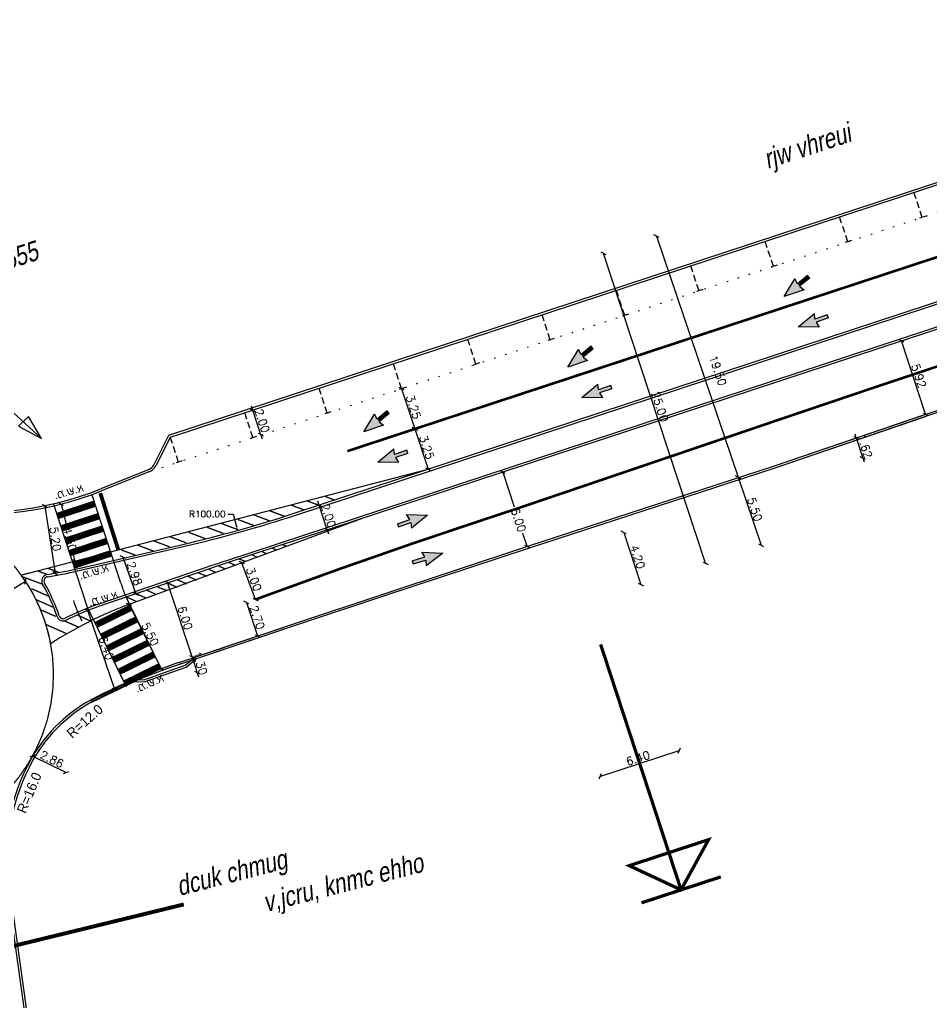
# Model space of a CAD drawing. Extents: x 183304 to 184528, y 666784 to 667526.
# Drawn here: x 183689 to 183758.9, y 666991 to 667066.3 of the extents above; entities that cross this region are included whole.
import ezdxf
from ezdxf.enums import TextEntityAlignment as Align

# ---------------------------------------------------------------- set-up
doc = ezdxf.new("R2010")
doc.units = 0
for name, pattern in [('1-1', [2, 1, -1]), ('1-2', [3, 1, -2]), ('DASHED', [0.75, 0.5, -0.25]), ('DOT2', [3.175, 0, -3.175])]:
    doc.linetypes.add(name, pattern=pattern)
for name, color, linetype in [('0-XREF', 7, 'Continuous'), ('D-Cross', 151, 'Continuous'), ('D-D13', 7, 'Continuous'), ('D-Dim', 7, 'Continuous'), ('D-EV-INSIDE', 2, 'Continuous'), ('d-gova', 152, 'Continuous'), ('D-Kav-Parking', 9, 'DOT2'), ('D-Nativ', 7, '1-1'), ('D-Paint', 7, 'Continuous'), ('D-Parking', 123, 'DASHED'), ('D-Road', 7, 'Continuous'), ('d-sdwlk', 7, 'Continuous'), ('D-SEVA', 7, 'Continuous'), ('D-Tamrur', 7, 'Continuous'), ('D-TEXT', 7, 'Continuous'), ('d-zeva1-2', 7, '1-2'), ('smr even safa', 1, 'Continuous'), ('TR-TXT', 2, 'Continuous'), ('zeva', 7, 'Continuous')]:
    doc.layers.add(name, color=color, linetype=linetype)
doc.styles.add('0-Techno', font='0-techno')
doc.styles.add('DDIM', font='heb.shx')
doc.styles.add('MIR2', font='mirym.shx', dxfattribs={"width": 0.8, "oblique": 10})
doc.styles.add('r', font='romand')
doc.dimstyles.new('RAD', dxfattribs={"dimtxt": 0.5, "dimasz": 0.4, "dimexe": 0.1, "dimexo": 0, "dimgap": 0.1, "dimtad": 1, "dimtih": 1, "dimtoh": 1, "dimzin": 0, "dimdsep": 46, "dimtxsty": 'r', "dimcen": 0.1, "dimdle": 0.3, "dimadec": 0, "dimazin": 0, "dimtfac": 0.466667, "dimtofl": 0, "dimtmove": 1, "dimatfit": 3, "dimfxl": 1, "dimtolj": 1, "dimtzin": 0, "dimarcsym": 0})
doc.dimstyles.new('tik', dxfattribs={"dimscale": 1.25, "dimtxt": 0.5, "dimasz": 0.25, "dimexe": 0, "dimexo": 0, "dimgap": 0.09, "dimtad": 1, "dimzin": 0, "dimdsep": 46, "dimtxsty": 'r', "dimblk1": 'OBLIQUE', "dimblk2": 'OBLIQUE', "dimsah": 1, "dimcen": 0.09, "dimse1": 1, "dimse2": 1, "dimclrd": 256, "dimclrt": 256, "dimadec": 0, "dimazin": 0, "dimtfac": 1, "dimtix": 1, "dimtmove": 2, "dimatfit": 3, "dimldrblk": 'OBLIQUE', "dimfxl": 1, "dimtolj": 1, "dimtzin": 0, "dimarcsym": 0})

# ---------------------------------------------------------------- blocks, each defined once
blk = doc.blocks.new('_Oblique')
at = {"color": 0, "linetype": 'ByBlock', "lineweight": -2}
blk.add_line((-0.5, -0.5), (0.5, 0.5), dxfattribs=at)
blk = doc.blocks.new('*D12')
at = {"layer": 'D-Dim', "lineweight": -2, "transparency": 16777216}
blk.add_line((183744.055, 667031.286), (183745.819, 667026.076), dxfattribs=at)
at = {"layer": 'DEFPOINTS', "color": 0, "transparency": 16777216}
for p in [(183744.055, 667031.286), (183745.819, 667026.076), (183745.819, 667026.076)]:
    blk.add_point(p, dxfattribs=at)
at = {"layer": 'D-Dim', "lineweight": -2, "transparency": 16777216, "xscale": 0.3125, "yscale": 0.3125, "zscale": 0.3125}
for p, rotation in [((183744.055, 667031.286), 108.7037107940015), ((183745.819, 667026.076), 288.7037107940015)]:
    blk.add_blockref('_Oblique', p, dxfattribs=dict(at, rotation=rotation))
at = {"layer": 'D-Dim', "transparency": 16777216, "insert": (183745.339, 667028.817), "char_height": 0.625, "attachment_point": 5, "rotation": 288.70371, "style": 'r'}
blk.add_mtext('\\A1;5.50', dxfattribs=at)
blk = doc.blocks.new('*D13')
at = {"layer": 'D-Dim', "lineweight": -2, "transparency": 16777216}
blk.add_line((183737.802, 667049.756), (183744.056, 667031.283), dxfattribs=at)
at = {"layer": 'DEFPOINTS', "color": 0, "transparency": 16777216}
for p in [(183738.184, 667049.885), (183744.056, 667031.283), (183744.438, 667031.412)]:
    blk.add_point(p, dxfattribs=at)
at = {"layer": 'D-Dim', "lineweight": -2, "transparency": 16777216, "xscale": 0.3125, "yscale": 0.3125, "zscale": 0.3125}
for p, rotation in [((183737.802, 667049.756), 108.7037107925995), ((183744.056, 667031.283), 288.7037107925995)]:
    blk.add_blockref('_Oblique', p, dxfattribs=dict(at, rotation=rotation))
at = {"layer": 'D-Dim', "transparency": 16777216, "insert": (183742.515, 667039.452), "char_height": 0.625, "attachment_point": 5, "rotation": 288.70371, "style": 'r'}
blk.add_mtext('\\A1;19.50', dxfattribs=at)
blk = doc.blocks.new('*D14')
at = {"layer": 'D-Dim', "lineweight": -2, "ltscale": 0.5, "transparency": 16777216}
blk.add_line((183735.298, 667027.035), (183736.611, 667023.046), dxfattribs=at)
at = {"layer": 'DEFPOINTS', "color": 0, "ltscale": 0.5, "transparency": 16777216}
for p in [(183734.435, 667026.751), (183736.611, 667023.046), (183736.611, 667023.046)]:
    blk.add_point(p, dxfattribs=at)
at = {"layer": 'D-Dim', "lineweight": -2, "ltscale": 0.5, "transparency": 16777216, "xscale": 0.3125, "yscale": 0.3125, "zscale": 0.3125}
for p, rotation in [((183735.298, 667027.035), 108.2176838845217), ((183736.611, 667023.046), 288.2176838845217)]:
    blk.add_blockref('_Oblique', p, dxfattribs=dict(at, rotation=rotation))
at = {"layer": 'D-Dim', "ltscale": 0.5, "transparency": 16777216, "insert": (183736.358, 667025.173), "char_height": 0.625, "attachment_point": 5, "rotation": 288.21768, "style": 'r'}
blk.add_mtext('\\A1;4.20', dxfattribs=at)
blk = doc.blocks.new('pk1')
for p, q in [((-0.3, 2), (0.3, 2)), ((0, 2), (0, 0))]:
    blk.add_line(p, q)
blk = doc.blocks.new('*D31')
at = {"layer": 'D-Dim', "lineweight": -2, "transparency": 16777216}
for p, q in [((183711.954, 667029.143), (183711.857, 667029.44)), ((183712.58, 667027.243), (183711.954, 667029.143)), ((183712.58, 667027.243), (183712.677, 667026.946))]:
    blk.add_line(p, q, dxfattribs=at)
at = {"layer": 'DEFPOINTS', "color": 0, "transparency": 16777216}
for p in [(183711.954, 667029.143), (183712.172, 667029.215), (183712.797, 667027.315)]:
    blk.add_point(p, dxfattribs=at)
at = {"layer": 'D-Dim', "lineweight": -2, "transparency": 16777216, "xscale": 0.3125, "yscale": 0.3125, "zscale": 0.3125}
for p, rotation in [((183711.954, 667029.143), 288.2176838845216), ((183712.58, 667027.243), 108.2176838845216)]:
    blk.add_blockref('_Oblique', p, dxfattribs=dict(at, rotation=rotation))
at = {"layer": 'D-Dim', "transparency": 16777216, "insert": (183712.671, 667028.326), "char_height": 0.625, "attachment_point": 5, "rotation": 288.21768, "style": 'r'}
blk.add_mtext('\\A1;2.00', dxfattribs=at)
blk = doc.blocks.new('*D34')
at = {"layer": 'D-Dim', "lineweight": -2, "transparency": 16777216}
blk.add_line((183694.203, 667021.079), (183696.266, 667015.021), dxfattribs=at)
at = {"layer": 'DEFPOINTS', "color": 0, "transparency": 16777216}
for p in [(183695.039, 667021.364), (183696.266, 667015.021), (183697.103, 667015.306)]:
    blk.add_point(p, dxfattribs=at)
at = {"layer": 'D-Dim', "lineweight": -2, "transparency": 16777216, "xscale": 0.3125, "yscale": 0.3125, "zscale": 0.3125}
for p, rotation in [((183694.203, 667021.079), 108.8065798767099), ((183696.266, 667015.021), 288.80657987671)]:
    blk.add_blockref('_Oblique', p, dxfattribs=dict(at, rotation=rotation))
at = {"layer": 'D-Dim', "transparency": 16777216, "insert": (183695.637, 667018.187), "char_height": 0.625, "attachment_point": 5, "rotation": 288.80658, "style": 'r'}
blk.add_mtext('\\A1;6.40', dxfattribs=at)
blk = doc.blocks.new('*D35')
at = {"layer": 'D-Dim', "lineweight": -2, "transparency": 16777216}
blk.add_line((183690.92, 667029.05), (183691.712, 667023.911), dxfattribs=at)
at = {"layer": 'DEFPOINTS', "color": 0, "transparency": 16777216}
for p in [(183690.393, 667028.969), (183691.185, 667023.83), (183691.712, 667023.911)]:
    blk.add_point(p, dxfattribs=at)
at = {"layer": 'D-Dim', "lineweight": -2, "transparency": 16777216, "xscale": 0.3125, "yscale": 0.3125, "zscale": 0.3125}
for p, rotation in [((183690.92, 667029.05), 98.75715383875695), ((183691.712, 667023.911), 278.7571538387569)]:
    blk.add_blockref('_Oblique', p, dxfattribs=dict(at, rotation=rotation))
at = {"layer": 'D-Dim', "transparency": 16777216, "insert": (183691.736, 667026.545), "char_height": 0.625, "attachment_point": 5, "rotation": 278.75715, "style": 'r'}
blk.add_mtext('\\A1;5.20', dxfattribs=at)
blk = doc.blocks.new('*D36')
at = {"layer": 'D-Dim', "lineweight": -2, "transparency": 16777216}
blk.add_line((183690, 667009.909), (183692.57, 667008.652), dxfattribs=at)
at = {"layer": 'DEFPOINTS', "color": 0, "transparency": 16777216}
for p in [(183690.042, 667009.995), (183692.57, 667008.652), (183692.612, 667008.738)]:
    blk.add_point(p, dxfattribs=at)
at = {"layer": 'D-Dim', "lineweight": -2, "transparency": 16777216, "xscale": 0.3125, "yscale": 0.3125, "zscale": 0.3125}
for p, rotation in [((183690, 667009.909), 153.9379001130664), ((183692.57, 667008.652), 333.9379001130663)]:
    blk.add_blockref('_Oblique', p, dxfattribs=dict(at, rotation=rotation))
at = {"layer": 'D-Dim', "transparency": 16777216, "insert": (183691.472, 667009.662), "char_height": 0.625, "attachment_point": 5, "rotation": 333.9379, "style": 'r'}
blk.add_mtext('\\A1;2.86', dxfattribs=at)
blk = doc.blocks.new('*D41')
at = {"layer": 'D-Dim', "lineweight": -2, "transparency": 16777216}
blk.add_line((183684.336, 667020.182), (183689.46, 667023.305), dxfattribs=at)
at = {"layer": 'DEFPOINTS', "color": 0, "transparency": 16777216}
for p in [(183689.46, 667023.305), (183689.694, 667022.92), (183684.571, 667019.797)]:
    blk.add_point(p, dxfattribs=at)
at = {"layer": 'D-Dim', "lineweight": -2, "transparency": 16777216, "xscale": 0.3125, "yscale": 0.3125, "zscale": 0.3125}
for p, rotation in [((183689.46, 667023.305), 31.36632619784149), ((183684.336, 667020.182), 211.3663261978415)]:
    blk.add_blockref('_Oblique', p, dxfattribs=dict(at, rotation=rotation))
at = {"layer": 'D-Dim', "transparency": 16777216, "insert": (183686.677, 667022.106), "char_height": 0.625, "attachment_point": 5, "rotation": 31.36633, "style": 'r'}
blk.add_mtext('\\A1;6.00', dxfattribs=at)
blk = doc.blocks.new('*D47')
at = {"layer": 'D-Dim', "lineweight": -2, "transparency": 16777216}
blk.add_line((183702.211, 667017.514), (183700.335, 667023.213), dxfattribs=at)
at = {"layer": 'DEFPOINTS', "color": 0, "transparency": 16777216}
for p in [(183700.641, 667023.314), (183700.335, 667023.213), (183702.516, 667017.615)]:
    blk.add_point(p, dxfattribs=at)
at = {"layer": 'D-Dim', "lineweight": -2, "transparency": 16777216, "xscale": 0.3125, "yscale": 0.3125, "zscale": 0.3125}
for p, rotation in [((183700.335, 667023.213), 108.2176838823395), ((183702.211, 667017.514), 288.2176838823395)]:
    blk.add_blockref('_Oblique', p, dxfattribs=dict(at, rotation=rotation))
at = {"layer": 'D-Dim', "transparency": 16777216, "insert": (183701.676, 667020.496), "char_height": 0.625, "attachment_point": 5, "rotation": 288.21768, "style": 'r'}
blk.add_mtext('\\A1;6.00', dxfattribs=at)
blk = doc.blocks.new('*D48')
at = {"layer": 'D-Dim', "lineweight": -2, "transparency": 16777216}
for p, q in [((183702.211, 667017.514), (183702.113, 667017.811)), ((183702.211, 667017.514), (183702.617, 667016.279)), ((183702.617, 667016.279), (183702.715, 667015.982))]:
    blk.add_line(p, q, dxfattribs=at)
at = {"layer": 'DEFPOINTS', "color": 0, "transparency": 16777216}
for p in [(183702.211, 667017.514), (183702.617, 667016.279), (183702.617, 667016.279)]:
    blk.add_point(p, dxfattribs=at)
at = {"layer": 'D-Dim', "lineweight": -2, "transparency": 16777216, "xscale": 0.3125, "yscale": 0.3125, "zscale": 0.3125}
for p, rotation in [((183702.211, 667017.514), 288.2176838830333), ((183702.617, 667016.279), 108.2176838830333)]:
    blk.add_blockref('_Oblique', p, dxfattribs=dict(at, rotation=rotation))
at = {"layer": 'D-Dim', "transparency": 16777216, "insert": (183702.818, 667017.029), "char_height": 0.625, "attachment_point": 5, "rotation": 288.21768, "style": 'r'}
blk.add_mtext('\\A1;1.30', dxfattribs=at)
blk = doc.blocks.new('*D49')
at = {"layer": 'D-Dim', "lineweight": -2, "transparency": 16777216}
blk.add_line((183741.572, 667024.678), (183733.756, 667048.425), dxfattribs=at)
at = {"layer": 'DEFPOINTS', "color": 0, "transparency": 16777216}
for p in [(183733.756, 667048.425), (183733.756, 667048.425), (183741.572, 667024.678)]:
    blk.add_point(p, dxfattribs=at)
at = {"layer": 'D-Dim', "lineweight": -2, "transparency": 16777216, "xscale": 0.3125, "yscale": 0.3125, "zscale": 0.3125}
for p, rotation in [((183733.756, 667048.425), 108.2176838834108), ((183741.572, 667024.678), 288.2176838834109)]:
    blk.add_blockref('_Oblique', p, dxfattribs=dict(at, rotation=rotation))
at = {"layer": 'D-Dim', "transparency": 16777216, "insert": (183738.068, 667036.685), "char_height": 0.625, "attachment_point": 5, "rotation": 288.21768, "style": 'r'}
blk.add_mtext('\\A1;25.00', dxfattribs=at)
blk = doc.blocks.new('*D50')
at = {"layer": 'D-Dim', "lineweight": -2, "transparency": 16777216}
for p, q in [((183706.872, 667036.419), (183706.775, 667036.716)), ((183707.498, 667034.519), (183706.872, 667036.419)), ((183707.498, 667034.519), (183707.595, 667034.222))]:
    blk.add_line(p, q, dxfattribs=at)
at = {"layer": 'DEFPOINTS', "color": 0, "transparency": 16777216}
for p in [(183706.248, 667036.213), (183706.872, 667036.419), (183706.873, 667034.314)]:
    blk.add_point(p, dxfattribs=at)
at = {"layer": 'D-Dim', "lineweight": -2, "transparency": 16777216, "xscale": 0.3125, "yscale": 0.3125, "zscale": 0.3125}
for p, rotation in [((183706.872, 667036.419), 288.2176838861055), ((183707.498, 667034.519), 108.2176838861055)]:
    blk.add_blockref('_Oblique', p, dxfattribs=dict(at, rotation=rotation))
at = {"layer": 'D-Dim', "transparency": 16777216, "insert": (183707.589, 667035.602), "char_height": 0.625, "attachment_point": 5, "rotation": 288.21768, "style": 'r'}
blk.add_mtext('\\A1;2.00', dxfattribs=at)
blk = doc.blocks.new('*D51')
at = {"layer": 'D-Dim', "lineweight": -2, "transparency": 16777216}
blk.add_line((183718.272, 667038.065), (183719.288, 667034.978), dxfattribs=at)
at = {"layer": 'DEFPOINTS', "color": 0, "transparency": 16777216}
for p in [(183718.272, 667038.065), (183719.288, 667034.978), (183719.288, 667034.978)]:
    blk.add_point(p, dxfattribs=at)
at = {"layer": 'D-Dim', "lineweight": -2, "transparency": 16777216, "xscale": 0.3125, "yscale": 0.3125, "zscale": 0.3125}
for p, rotation in [((183718.272, 667038.065), 108.2176838838414), ((183719.288, 667034.978), 288.2176838838415)]:
    blk.add_blockref('_Oblique', p, dxfattribs=dict(at, rotation=rotation))
at = {"layer": 'D-Dim', "transparency": 16777216, "insert": (183719.183, 667036.654), "char_height": 0.625, "attachment_point": 5, "rotation": 288.21768, "style": 'r'}
blk.add_mtext('\\A1;3.25', dxfattribs=at)
blk = doc.blocks.new('*D52')
at = {"layer": 'D-Dim', "lineweight": -2, "transparency": 16777216}
for p, q in [((183753.119, 667034.287), (183753.021, 667034.584)), ((183753.119, 667034.287), (183753.626, 667032.748)), ((183753.626, 667032.748), (183753.724, 667032.452))]:
    blk.add_line(p, q, dxfattribs=at)
at = {"layer": 'DEFPOINTS', "color": 0, "transparency": 16777216}
for p in [(183753.119, 667034.287), (183753.626, 667032.748), (183753.626, 667032.748)]:
    blk.add_point(p, dxfattribs=at)
at = {"layer": 'D-Dim', "lineweight": -2, "transparency": 16777216, "xscale": 0.3125, "yscale": 0.3125, "zscale": 0.3125}
for p, rotation in [((183753.119, 667034.287), 288.2396173565551), ((183753.626, 667032.748), 108.2396173565551)]:
    blk.add_blockref('_Oblique', p, dxfattribs=dict(at, rotation=rotation))
at = {"layer": 'D-Dim', "transparency": 16777216, "insert": (183753.776, 667033.651), "char_height": 0.625, "attachment_point": 5, "rotation": 288.23962, "style": 'r'}
blk.add_mtext('\\A1;1.62', dxfattribs=at)
blk = doc.blocks.new('*D128')
at = {"layer": 'D-Dim', "lineweight": -2, "transparency": 16777216}
blk.add_line((183719.288, 667034.978), (183720.304, 667031.891), dxfattribs=at)
at = {"layer": 'DEFPOINTS', "color": 0, "transparency": 16777216}
for p in [(183719.288, 667034.978), (183720.304, 667031.891), (183720.304, 667031.891)]:
    blk.add_point(p, dxfattribs=at)
at = {"layer": 'D-Dim', "lineweight": -2, "transparency": 16777216, "xscale": 0.3125, "yscale": 0.3125, "zscale": 0.3125}
for p, rotation in [((183719.288, 667034.978), 108.2176838838414), ((183720.304, 667031.891), 288.2176838838415)]:
    blk.add_blockref('_Oblique', p, dxfattribs=dict(at, rotation=rotation))
at = {"layer": 'D-Dim', "transparency": 16777216, "insert": (183720.199, 667033.567), "char_height": 0.625, "attachment_point": 5, "rotation": 288.21768, "style": 'r'}
blk.add_mtext('\\A1;3.25', dxfattribs=at)
blk = doc.blocks.new('*D140')
at = {"layer": 'D-Dim', "color": 0, "lineweight": -2, "transparency": 16777216}
for p, q in [((183704.965, 667028.457), (183705.365, 667028.457)), ((183705.365, 667028.457), (183705.606, 667027.59))]:
    blk.add_line(p, q, dxfattribs=at)
at = {"layer": 'D-Dim', "color": 0, "transparency": 16777216}
blk.add_solid([(183705.67, 667027.608), (183705.542, 667027.572), (183705.713, 667027.204)], dxfattribs=at)
at = {"layer": 'DEFPOINTS', "color": 0, "transparency": 16777216}
for p in [(183678.937, 667123.553), (183705.713, 667027.204)]:
    blk.add_point(p, dxfattribs=at)
at = {"layer": 'D-Dim', "color": 0, "transparency": 16777216, "insert": (183703.389, 667028.457), "char_height": 0.5, "attachment_point": 5, "style": 'r'}
blk.add_mtext('\\A1;R100.00', dxfattribs=at)
blk = doc.blocks.new('*D141')
at = {"layer": 'D-Dim', "lineweight": -2, "transparency": 16777216}
for p, q in [((183692.181, 667029.213), (183692.59, 667027.563)), ((183693.264, 667024.845), (183693.11, 667025.467))]:
    blk.add_line(p, q, dxfattribs=at)
at = {"layer": 'DEFPOINTS', "color": 0, "transparency": 16777216}
for p in [(183691.983, 667029.164), (183692.181, 667029.213), (183693.066, 667024.796)]:
    blk.add_point(p, dxfattribs=at)
at = {"layer": 'D-Dim', "lineweight": -2, "transparency": 16777216, "xscale": 0.3125, "yscale": 0.3125, "zscale": 0.3125}
for p, rotation in [((183692.181, 667029.213), 103.9144505308385), ((183693.264, 667024.845), 283.9144505308386)]:
    blk.add_blockref('_Oblique', p, dxfattribs=dict(at, rotation=rotation))
at = {"layer": 'D-Dim', "transparency": 16777216, "insert": (183692.85, 667026.515), "char_height": 0.625, "attachment_point": 5, "rotation": 283.91445, "style": 'r'}
blk.add_mtext('\\A1;4.50', dxfattribs=at)
blk = doc.blocks.new('*D142')
at = {"layer": 'D-Dim', "lineweight": -2, "transparency": 16777216}
blk.add_line((183697.394, 667021.517), (183699.852, 667016.597), dxfattribs=at)
at = {"layer": 'DEFPOINTS', "color": 0, "transparency": 16777216}
for p in [(183697.033, 667021.337), (183699.852, 667016.597), (183699.491, 667016.417)]:
    blk.add_point(p, dxfattribs=at)
at = {"layer": 'D-Dim', "lineweight": -2, "transparency": 16777216, "xscale": 0.3125, "yscale": 0.3125, "zscale": 0.3125}
for p, rotation in [((183697.394, 667021.517), 116.5442308307153), ((183699.852, 667016.597), 296.5442308307153)]:
    blk.add_blockref('_Oblique', p, dxfattribs=dict(at, rotation=rotation))
at = {"layer": 'D-Dim', "transparency": 16777216, "insert": (183699.003, 667019.247), "char_height": 0.625, "attachment_point": 5, "rotation": 296.54423, "style": 'r'}
blk.add_mtext('\\A1;5.50', dxfattribs=at)
blk = doc.blocks.new('*D146')
at = {"layer": 'D-Dim', "lineweight": -2, "transparency": 16777216}
blk.add_line((183696.915, 667025.155), (183697.893, 667022.341), dxfattribs=at)
at = {"layer": 'DEFPOINTS', "color": 0, "transparency": 16777216}
for p in [(183696.188, 667024.902), (183697.166, 667022.088), (183697.893, 667022.341)]:
    blk.add_point(p, dxfattribs=at)
at = {"layer": 'D-Dim', "lineweight": -2, "transparency": 16777216, "xscale": 0.3125, "yscale": 0.3125, "zscale": 0.3125}
for p, rotation in [((183696.915, 667025.155), 109.1709965689127), ((183697.893, 667022.341), 289.1709965689128)]:
    blk.add_blockref('_Oblique', p, dxfattribs=dict(at, rotation=rotation))
at = {"layer": 'D-Dim', "transparency": 16777216, "insert": (183697.806, 667023.887), "char_height": 0.625, "attachment_point": 5, "rotation": 289.171, "style": 'r'}
blk.add_mtext('\\A1;2.98', dxfattribs=at)
blk = doc.blocks.new('*D169')
at = {"layer": 'D-Dim', "lineweight": -2, "transparency": 16777216}
for p, q in [((183726.025, 667031.668), (183726.904, 667028.997)), ((183727.897, 667025.981), (183727.57, 667026.974))]:
    blk.add_line(p, q, dxfattribs=at)
at = {"layer": 'DEFPOINTS', "color": 0, "transparency": 16777216}
for p in [(183726.025, 667031.668), (183726.144, 667031.708), (183728.016, 667026.02)]:
    blk.add_point(p, dxfattribs=at)
at = {"layer": 'D-Dim', "lineweight": -2, "transparency": 16777216, "xscale": 0.3125, "yscale": 0.3125, "zscale": 0.3125}
for p, rotation in [((183726.025, 667031.668), 108.2176838827532), ((183727.897, 667025.981), 288.2176838827532)]:
    blk.add_blockref('_Oblique', p, dxfattribs=dict(at, rotation=rotation))
at = {"layer": 'D-Dim', "transparency": 16777216, "insert": (183727.237, 667027.985), "char_height": 0.625, "attachment_point": 5, "rotation": 288.21768, "style": 'r'}
blk.add_mtext('\\A1;6.00', dxfattribs=at)
blk = doc.blocks.new('*D170')
at = {"layer": 'D-Dim', "lineweight": -2, "transparency": 16777216}
blk.add_line((183706.377, 667021.669), (183707.239, 667019.11), dxfattribs=at)
at = {"layer": 'DEFPOINTS', "color": 0, "transparency": 16777216}
for p in [(183707.077, 667021.904), (183707.239, 667019.11), (183707.939, 667019.346)]:
    blk.add_point(p, dxfattribs=at)
at = {"layer": 'D-Dim', "lineweight": -2, "transparency": 16777216, "xscale": 0.3125, "yscale": 0.3125, "zscale": 0.3125}
for p, rotation in [((183706.377, 667021.669), 108.6252811673307), ((183707.239, 667019.11), 288.6252811673307)]:
    blk.add_blockref('_Oblique', p, dxfattribs=dict(at, rotation=rotation))
at = {"layer": 'D-Dim', "transparency": 16777216, "insert": (183707.211, 667020.525), "char_height": 0.625, "attachment_point": 5, "rotation": 288.62528, "style": 'r'}
blk.add_mtext('\\A1;2.70', dxfattribs=at)
blk = doc.blocks.new('*D172')
at = {"layer": 'D-Dim', "lineweight": -2, "transparency": 16777216}
blk.add_line((183758.431, 667036.1), (183756.58, 667041.725), dxfattribs=at)
at = {"layer": 'DEFPOINTS', "color": 0, "transparency": 16777216}
for p in [(183756.519, 667041.705), (183756.58, 667041.725), (183758.37, 667036.08)]:
    blk.add_point(p, dxfattribs=at)
at = {"layer": 'D-Dim', "lineweight": -2, "transparency": 16777216, "xscale": 0.3125, "yscale": 0.3125, "zscale": 0.3125}
for p, rotation in [((183756.58, 667041.725), 108.2176838827501), ((183758.431, 667036.1), 288.2176838827501)]:
    blk.add_blockref('_Oblique', p, dxfattribs=dict(at, rotation=rotation))
at = {"layer": 'D-Dim', "transparency": 16777216, "insert": (183757.909, 667039.045), "char_height": 0.625, "attachment_point": 5, "rotation": 288.21768, "style": 'r'}
blk.add_mtext('\\A1;5.92', dxfattribs=at)
blk = doc.blocks.new('*D177')
at = {"layer": 'D-Dim', "lineweight": -2, "transparency": 16777216}
blk.add_line((183707.077, 667021.904), (183706.037, 667024.719), dxfattribs=at)
at = {"layer": 'DEFPOINTS', "color": 0, "transparency": 16777216}
for p in [(183706.037, 667024.719), (183706.037, 667024.719), (183707.077, 667021.904)]:
    blk.add_point(p, dxfattribs=at)
at = {"layer": 'D-Dim', "lineweight": -2, "transparency": 16777216, "xscale": 0.3125, "yscale": 0.3125, "zscale": 0.3125}
for p, rotation in [((183706.037, 667024.719), 110.2694842692322), ((183707.077, 667021.904), 290.2694842692322)]:
    blk.add_blockref('_Oblique', p, dxfattribs=dict(at, rotation=rotation))
at = {"layer": 'D-Dim', "transparency": 16777216, "insert": (183706.956, 667023.459), "char_height": 0.625, "attachment_point": 5, "rotation": 290.26948, "style": 'r'}
blk.add_mtext('\\A1;3.00', dxfattribs=at)
blk = doc.blocks.new('DD-13SS')
at = {"layer": 'D-D13'}
for p, q in [((-0.55, -1.5), (0, 0)), ((0, 0), (0.55, -1.5)), ((-0.125, -1.4), (-0.55, -1.5)), ((-0.125, -2.4), (-0.125, -1.4)), ((0.125, -1.4), (0.55, -1.5)), ((0.125, -2.4), (0.125, -1.4)), ((-0.125, -2.4), (0.125, -2.4))]:
    blk.add_line(p, q, dxfattribs=at)
for points in [[(-0.125, -1.4), (-0.55, -1.5), (0, 0)], [(0.125, -1.4), (0, 0), (-0.125, -1.4)], [(0.55, -1.5), (0, 0), (0.125, -1.4)], [(-0.125, -2.4), (0.125, -1.4), (-0.125, -1.4)], [(0.125, -1.4), (-0.125, -2.4), (0.125, -2.4)]]:
    blk.add_solid(points, dxfattribs=at)
blk = doc.blocks.new('*D500')
at = {"layer": 'D-Dim', "lineweight": -2, "transparency": 16777216}
blk.add_line((183733.476, 667008.342), (183739.558, 667010.336), dxfattribs=at)
at = {"layer": 'DEFPOINTS', "color": 0, "transparency": 16777216}
for p in [(183739.558, 667010.336), (183739.558, 667010.336), (183733.476, 667008.342)]:
    blk.add_point(p, dxfattribs=at)
at = {"layer": 'D-Dim', "lineweight": -2, "transparency": 16777216, "xscale": 0.3125, "yscale": 0.3125, "zscale": 0.3125}
for p, rotation in [((183739.558, 667010.336), 18.14652279751362), ((183733.476, 667008.342), 198.1465227975136)]:
    blk.add_blockref('_Oblique', p, dxfattribs=dict(at, rotation=rotation))
at = {"layer": 'D-Dim', "transparency": 16777216, "insert": (183736.384, 667009.743), "char_height": 0.625, "attachment_point": 5, "rotation": 18.14652, "style": 'r'}
blk.add_mtext('\\A1;6.40', dxfattribs=at)

msp = doc.modelspace()

# ---------------------------------------------------------------- linework, layer by layer
at = {"layer": '0-XREF', "const_width": 0.3}
msp.add_lwpolyline([(183701.58, 666998.533), (183688.651, 666995.381), (183675.069, 666992.1)], dxfattribs=at)
at = {"layer": 'D-Cross', "ltscale": 0.5, "const_width": 0.5}
for points in [[(183694.766, 667029.247), (183691.915, 667028.314)], [(183695.077, 667028.296), (183692.226, 667027.363)], [(183695.388, 667027.346), (183692.537, 667026.413)], [(183695.699, 667026.395), (183692.848, 667025.463)], [(183696.01, 667025.445), (183693.159, 667024.512)], [(183697.548, 667021.284), (183694.856, 667019.96)], [(183697.989, 667020.387), (183695.297, 667019.063)], [(183698.43, 667019.49), (183695.739, 667018.165)], [(183698.872, 667018.592), (183696.18, 667017.268)], [(183699.313, 667017.695), (183696.622, 667016.371)], [(183699.755, 667016.798), (183697.063, 667015.473)]]:
    msp.add_lwpolyline(points, dxfattribs=at)
at = {"layer": 'D-Dim', "ltscale": 0.5}
msp.add_lwpolyline([(183665.18, 667037.863), (183681.028, 667043.094), (183690.671, 667034.245), (183689.677, 667035.93), (183688.925, 667035.202), (183690.671, 667034.245)], dxfattribs=at)
at = {"layer": 'D-Dim', "const_width": 0.1}
msp.add_lwpolyline([(183689.124, 667023.778, 0.005728), (183689.791, 667023.943)], format="xyb", dxfattribs=at)
at = {"layer": 'D-EV-INSIDE'}
for p, q in [((183880.906, 667093.877), (183700.413, 667034.472)), ((183710.253, 667028.404), (183892.769, 667088.475)), ((183891.159, 667086.197), (183704.774, 667024.853)), ((183746.821, 667031.978), (183758.418, 667035.938)), ((183700.413, 667034.472), (183699.28, 667032.238)), ((183698.849, 667031.843), (183695.213, 667030.385)), ((183728.063, 667025.878), (183746.819, 667031.978)), ((183693.438, 667024.091), (183701.533, 667025.965)), ((183716.91, 667022.174), (183728.064, 667025.878)), ((183703.798, 667024.526), (183694.985, 667021.525)), ((183710.437, 667020.029), (183716.91, 667022.174)), ((183701.343, 667016.965), (183710.437, 667020.029))]:
    msp.add_line(p, q, dxfattribs=at)
msp.add_lwpolyline([(183690.05, 667009.657, 0.162603), (183688.212, 666999.796), (183689.855, 666987.979)], format="xyb", dxfattribs=at)
for centre, radius, start, end in [((183698.54, 667032.613), 0.83, 291.85162, 333.11192), ((183685.972, 667053.431), 24.83, 258.80491, 291.85162), ((183678.937, 667123.553), 100.17, 283.03721, 288.21768), ((183736.09, 666929.704), 100.17, 108.21768, 108.80658), ((183686.587, 667053.678), 30.37, 278.63417, 283.03721), ((183691.196, 667023.326), 0.33, 98.63417, 209.64359), ((183678.594, 667016.154), 14.17, 18.52849, 29.64359), ((183700.971, 667003.946), 18.57, 108.80658, 117.16478), ((183692.342, 667020.762), 0.33, 198.52849, 297.16478), ((183715.903, 666973.345), 45.985, 108.4586, 117.04287), ((183700.282, 667003.72), 11.83, 116.54423, 150.17398)]:
    msp.add_arc(centre, radius, start, end, dxfattribs=at)
at = {"layer": 'd-gova', "const_width": 0.25, "flags": 128}
for points in [[(183733.526, 667018.466), (183739.692, 666999.65)], [(183736.652, 666998.653), (183742.733, 667000.647)]]:
    msp.add_lwpolyline(points, dxfattribs=at)
at = {"layer": 'd-gova', "flags": 128}
msp.add_lwpolyline([(183735.717, 667001.504, 0.25, 0.25, 0), (183739.692, 666999.65, 0.25, 0.25, 0), (183741.799, 667003.497, 0.25, 0.25, 0), (183735.717, 667001.504, 0, 0, 0)], format="xyseb", dxfattribs=at)
at = {"layer": 'D-Kav-Parking', "ltscale": 0.25}
msp.add_line((183699.897, 667032.018), (183879.703, 667091.196), dxfattribs=at)
at = {"layer": 'D-Nativ', "const_width": 0.2, "flags": 128}
msp.add_lwpolyline([(183743.896, 667043.077), (183714.118, 667033.276)], dxfattribs=at)
at = {"layer": 'D-Nativ', "color": 8, "ltscale": 0.5, "const_width": 0.1}
msp.add_lwpolyline([(183681.909, 667003.584, 0.781829), (183681.551, 667028.813)], format="xyb", dxfattribs=at)
at = {"layer": 'D-Paint'}
for p, q in [((183689.791, 667023.943), (183720.304, 667031.891)), ((183697.353, 667021.511), (183715.281, 667028.132))]:
    msp.add_line(p, q, dxfattribs=at)
for centre, radius, start, end in [((183678.594, 667016.154), 13, 10.4454, 35.90623), ((183707.746, 666993.369), 30, 110.26948, 123.06527)]:
    msp.add_arc(centre, radius, start, end, dxfattribs=at)
at = {"layer": 'D-Road'}
for p, q in [((183880.892, 667093.693), (183700.533, 667034.332)), ((183710.199, 667028.565), (183892.716, 667088.636)), ((183891.298, 667086.064), (183704.827, 667024.692)), ((183746.773, 667032.12), (183758.37, 667036.08)), ((183700.533, 667034.332), (183699.432, 667032.161)), ((183698.912, 667031.685), (183695.277, 667030.227)), ((183728.016, 667026.02), (183746.773, 667032.12)), ((183693.4, 667024.256), (183701.495, 667026.131)), ((183716.863, 667022.317), (183728.016, 667026.02)), ((183703.853, 667024.365), (183695.039, 667021.364)), ((183710.389, 667020.172), (183716.863, 667022.317)), ((183701.295, 667017.107), (183710.389, 667020.172)), ((183688.044, 666999.773), (183689.686, 666987.956))]:
    msp.add_line(p, q, dxfattribs=at)
for centre, radius, start, end in [((183698.54, 667032.613), 1, 291.85162, 333.11192), ((183685.972, 667053.431), 25, 258.80491, 291.85162), ((183678.937, 667123.553), 100, 283.03721, 288.21768), ((183686.587, 667053.678), 30.2, 278.63417, 283.03721), ((183736.09, 666929.704), 100, 108.21768, 108.80658), ((183691.196, 667023.326), 0.5, 98.63417, 209.64359), ((183678.594, 667016.154), 14, 18.52849, 29.64359), ((183700.971, 667003.946), 18.4, 108.80658, 117.16478), ((183692.342, 667020.762), 0.5, 198.52849, 297.16478), ((183717.264, 666969.725), 50, 108.62508, 116.54423), ((183700.282, 667003.72), 12, 116.54423, 150.17398), ((183703.892, 667001.975), 16, 151.18316, 187.91319)]:
    msp.add_arc(centre, radius, start, end, dxfattribs=at)
at = {"layer": 'd-sdwlk'}
for p, q in [((183696.756, 667023.162), (183694.551, 667029.904)), ((183694.235, 667021.222), (183691.627, 667029.196)), ((183694.235, 667021.222), (183697.176, 667015.243)), ((183697.395, 667021.595), (183699.882, 667016.539))]:
    msp.add_line(p, q, dxfattribs=at)
for centre in [(183708.162, 667026.893), (183704.525, 667025.566)]:
    msp.add_arc(centre, 12, 198.11192, 206.19789, dxfattribs=at)
at = {"layer": 'D-SEVA', "const_width": 0.3, "flags": 128}
msp.add_lwpolyline([(183695.181, 667030.062), (183696.562, 667025.707)], dxfattribs=at)
at = {"layer": 'd-zeva1-2', "const_width": 0.2, "flags": 128}
msp.add_lwpolyline([(183888.774, 667090.76), (183743.896, 667043.077)], dxfattribs=at)
at = {"layer": 'd-zeva1-2', "flags": 128}
msp.add_lwpolyline([(183840.582, 667066.233, 0.2, 0.2, -0.000973), (183833.172, 667063.846, 0.2, 0.2, 0), (183814.137, 667057.755, 0.2, 0.2, 0.002058), (183798.479, 667052.673, 0.2, 0.2, 0), (183766.283, 667042.076, 0.2, 0.2, 0.002331), (183748.593, 667036.162, 0.2, 0.2, 0), (183726.963, 667028.819, 0.2, 0.2, 0), (183724.775, 667028.099, 0.2, 0.2, 0.008953), (183707.871, 667022.198, 0.2, 0.2, 0), (183707.077, 667021.904, 0, 0, 0)], format="xyseb", dxfattribs=at)
at = {"layer": 'smr even safa'}
for points in [[(183694.419, 667014.157), (183697.779, 667015.781), (183698.521, 667015.755), (183701.699, 667016.86), (183702.475, 667017.504), (183710.389, 667020.172), (183716.863, 667022.317), (183728.016, 667026.02), (183746.773, 667032.12), (183762.449, 667037.473), (183770.864, 667040.342), (183782.077, 667044.347), (183794.683, 667048.567), (183803.721, 667051.361)], [(183694.484, 667014.022), (183697.811, 667015.63), (183698.544, 667015.605), (183701.774, 667016.727), (183702.549, 667017.371), (183710.437, 667020.029), (183716.91, 667022.174), (183728.063, 667025.878), (183746.82, 667031.978), (183762.498, 667037.331), (183770.914, 667040.201), (183782.126, 667044.206), (183794.729, 667048.424), (183803.766, 667051.217)]]:
    msp.add_lwpolyline(points, dxfattribs=at)
at = {"layer": 'zeva', "ltscale": 0.5, "const_width": 0.1}
for points in [[(183711.063, 667029.45), (183711.916, 667029.13)], [(183712.426, 667029.797), (183713.134, 667029.531)], [(183708.153, 667028.711), (183709.31, 667028.277)], [(183709.771, 667029.157), (183710.811, 667028.767)], [(183704.476, 667027.726), (183705.743, 667027.25)], [(183705.72, 667028.04), (183706.988, 667027.564)], [(183706.951, 667028.388), (183708.219, 667027.912)], [(183701.967, 667027.044), (183703.235, 667026.568)], [(183703.366, 667027.438), (183704.633, 667026.962)], [(183699.24, 667026.413), (183700.507, 667025.938)], [(183700.523, 667026.717), (183701.79, 667026.241)], [(183696.772, 667025.714), (183697.889, 667025.296)], [(183698.033, 667026.075), (183699.262, 667025.614)], [(183707.549, 667025.584), (183707.926, 667025.416)], [(183708.307, 667025.87), (183708.692, 667025.699)], [(183709.132, 667026.113), (183709.47, 667025.986)], [(183704.985, 667024.769), (183705.525, 667024.529)], [(183705.81, 667025.012), (183706.316, 667024.822)], [(183706.826, 667025.317), (183707.203, 667025.149)], [(183690.381, 667024.097), (183691.121, 667023.82)], [(183691.16, 667024.3), (183692.033, 667023.973)], [(183702.632, 667023.966), (183703.392, 667023.681)], [(183703.504, 667024.215), (183704.035, 667023.979)], [(183704.227, 667024.482), (183704.758, 667024.246)], [(183689.211, 667023.656), (183690.703, 667023.096)], [(183701.049, 667023.437), (183701.812, 667023.098)], [(183701.807, 667023.724), (183702.578, 667023.381)], [(183689.901, 667022.742), (183691.2, 667022.164)], [(183698.699, 667022.636), (183699.47, 667022.293)], [(183699.523, 667022.879), (183700.283, 667022.594)], [(183700.326, 667023.17), (183701.089, 667022.831)], [(183690.266, 667021.893), (183691.565, 667021.316)], [(183697.217, 667022.082), (183697.98, 667021.743)], [(183697.94, 667022.35), (183698.703, 667022.01)], [(183690.62, 667021.116), (183691.769, 667020.605)], [(183692.372, 667020.294), (183693.522, 667019.783)], [(183693.449, 667020.698), (183694.44, 667020.257)], [(183691.011, 667019.991), (183692.619, 667019.276)]]:
    msp.add_lwpolyline(points, dxfattribs=at)

# ---------------------------------------------------------------- block references
at = {"layer": 'D-Parking', "rotation": 198.2176838855843}
for p in [(183757.541, 667053.095), (183751.842, 667051.219), (183746.143, 667049.344), (183740.443, 667047.468), (183734.744, 667045.592), (183729.045, 667043.716), (183723.346, 667041.841), (183717.646, 667039.965), (183711.947, 667038.089), (183706.248, 667036.213), (183700.549, 667034.338)]:
    msp.add_blockref('pk1', p, dxfattribs=at)
at = {"layer": 'D-Tamrur'}
for p, rotation in [((183747.605, 667045.123), 129.0869169321987), ((183748.669, 667042.817), 109.1214314339983), ((183731.019, 667039.701), 129.0869169321987), ((183732.084, 667037.395), 109.1214314339983), ((183715.386, 667034.744), 129.0869169321987), ((183716.45, 667032.438), 109.1214314339983), ((183720.259, 667028.382), 289.1470624074398), ((183721.431, 667025.447), 286.6327483174972)]:
    msp.add_blockref('DD-13SS', p, dxfattribs=dict(at, rotation=rotation))

# ---------------------------------------------------------------- texts
at = {"layer": 'D-Dim', "style": 'DDIM'}
for s, rotation, p in [('R=12.0', 41.31292, (183693.015, 667011.219)), ('R=16.0', 67.19547, (183689.446, 667005.447))]:
    msp.add_text(s, height=0.75, rotation=rotation, dxfattribs=at).set_placement(p)
at = {"layer": 'D-TEXT', "style": 'MIR2', "oblique": 10, "width": 0.8}
for s, rotation, p in [('rjw vhreui', 18.11192, (183746.323, 667054.903)), ('dcuk ,cg ccq655', 18.11192, (183679.547, 667044.38)), ('dcuk chmug', 14.41819, (183701.252, 666999.183)), ('v,jcru, knmc ehho', 14.41819, (183707.885, 666997.933))]:
    msp.add_text(s, height=1.5, rotation=rotation, dxfattribs=at).set_placement(p)
at = {"layer": 'TR-TXT', "style": '0-Techno', "text_generation_flag": 2}
for rotation, p in [(16.05371, (183691.737, 667029.573)), (16.22602, (183693.661, 667023.426)), (16.22602, (183694.377, 667021.381)), (23.71088, (183697.994, 667014.739))]:
    msp.add_text('א.ש.מ.', height=0.6, rotation=rotation, dxfattribs=at).set_placement(p, align=Align.RIGHT)

# ---------------------------------------------------------------- dimensions: what is measured, and where the dimension line sits
at = {"layer": 'D-Dim'}
dim = msp.add_radius_dim(center=(183678.937, 667123.553), mpoint=(183705.713, 667027.204), dimstyle='RAD', dxfattribs=at)
dim.commit()
dim.dimension.update_dxf_attribs({"geometry": '*D140', "text_midpoint": (183705.365, 667028.457), "dimtype": 164})
for base, p1, p2, angle, picture, middle in [((183744.056, 667031.283), (183738.184, 667049.885), (183744.438, 667031.412), 288.70371, '*D13', (183742.515, 667039.452)), ((183692.181, 667029.213), (183693.066, 667024.796), (183691.983, 667029.164), 103.91445, '*D141', (183692.85, 667026.515))]:
    dim = msp.add_linear_dim(base=base, p1=p1, p2=p2, angle=angle, dimstyle='tik', dxfattribs=at)
    dim.commit()
    dim.dimension.update_dxf_attribs({"geometry": picture, "text_midpoint": middle, "dimtype": 161})
for p1, p2, distance, picture, middle in [((183741.572, 667024.678), (183733.756, 667048.425), 0, '*D49', (183738.068, 667036.685)), ((183758.37, 667036.08), (183756.519, 667041.705), -0.064, '*D172', (183757.909, 667039.045)), ((183718.272, 667038.065), (183719.288, 667034.978), 0, '*D51', (183719.183, 667036.654)), ((183706.873, 667034.314), (183706.248, 667036.213), -0.658, '*D50', (183707.589, 667035.602)), ((183719.288, 667034.978), (183720.304, 667031.891), 0, '*D128', (183720.199, 667033.567)), ((183753.119, 667034.287), (183753.626, 667032.748), 0, '*D52', (183753.776, 667033.651)), ((183712.797, 667027.315), (183712.172, 667029.215), 0.229, '*D31', (183712.671, 667028.326)), ((183690.393, 667028.969), (183691.185, 667023.83), 0.533, '*D35', (183691.736, 667026.545)), ((183696.188, 667024.902), (183697.166, 667022.088), 0.77, '*D146', (183697.806, 667023.887)), ((183707.077, 667021.904), (183706.037, 667024.719), 0, '*D177', (183706.956, 667023.459)), ((183684.571, 667019.797), (183689.694, 667022.92), 0.45, '*D41', (183686.677, 667022.106)), ((183702.516, 667017.615), (183700.641, 667023.314), 0.322, '*D47', (183701.676, 667020.496)), ((183707.077, 667021.904), (183707.939, 667019.346), -0.738, '*D170', (183707.211, 667020.525)), ((183695.039, 667021.364), (183697.103, 667015.306), -0.884, '*D34', (183695.637, 667018.187)), ((183697.033, 667021.337), (183699.491, 667016.417), 0.403, '*D142', (183699.003, 667019.247)), ((183702.211, 667017.514), (183702.617, 667016.279), 0, '*D48', (183702.818, 667017.029)), ((183733.476, 667008.342), (183739.558, 667010.336), 0, '*D500', (183736.384, 667009.743)), ((183690.042, 667009.995), (183692.612, 667008.738), -0.096, '*D36', (183691.472, 667009.662))]:
    dim = msp.add_aligned_dim(p1=p1, p2=p2, distance=distance, dimstyle='tik', dxfattribs=at)
    dim.commit()
    dim.dimension.update_dxf_attribs({"geometry": picture, "text_midpoint": middle})
dim = msp.add_linear_dim(base=(183726.025, 667031.668), p1=(183728.016, 667026.02), p2=(183726.144, 667031.708), angle=108.21768, text='6.00', dimstyle='tik', dxfattribs=at)
dim.commit()
dim.dimension.update_dxf_attribs({"geometry": '*D169', "text_midpoint": (183727.237, 667027.985), "dimtype": 161})
dim = msp.add_linear_dim(base=(183745.819, 667026.076), p1=(183744.055, 667031.286), p2=(183745.819, 667026.076), angle=108.70371, dimstyle='tik', dxfattribs=at)
dim.commit()
dim.dimension.update_dxf_attribs({"geometry": '*D12', "text_midpoint": (183745.339, 667028.817)})
at = {"layer": 'D-Dim', "ltscale": 0.5}
dim = msp.add_linear_dim(base=(183736.611, 667023.046), p1=(183734.435, 667026.751), p2=(183736.611, 667023.046), angle=108.21768, dimstyle='tik', dxfattribs=at)
dim.commit()
dim.dimension.update_dxf_attribs({"geometry": '*D14', "text_midpoint": (183736.358, 667025.173)})

doc.saveas('drawing.dxf')
